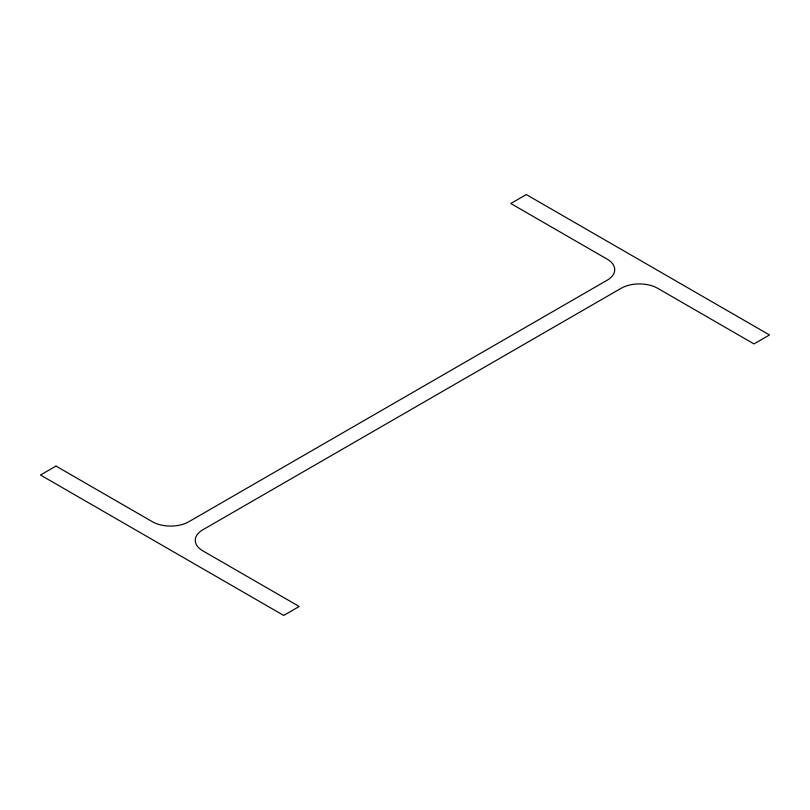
<?xml version="1.0" encoding="UTF-8"?>
<svg xmlns="http://www.w3.org/2000/svg" width="810" height="810" viewBox="0 0 810 810"><rect width="100%" height="100%" fill="white"/><g stroke="black" fill="none" stroke-linecap="round" stroke-linejoin="round"><path stroke-width="1.21" d="M56.001 466.084L40.5 475.035L283.702 615.438L299.204 606.487L202.834 550.851A25.799 14.894 0 0 1 202.834 529.791L621.149 288.279A25.799 14.894 0 0 1 657.629 288.279L753.999 343.916L769.5 334.965L526.297 194.562L510.796 203.512L607.166 259.149A25.799 14.894 0 0 1 607.166 280.209L188.852 521.721A25.799 14.894 0 0 1 152.371 521.721L56.001 466.084"/></g></svg>
